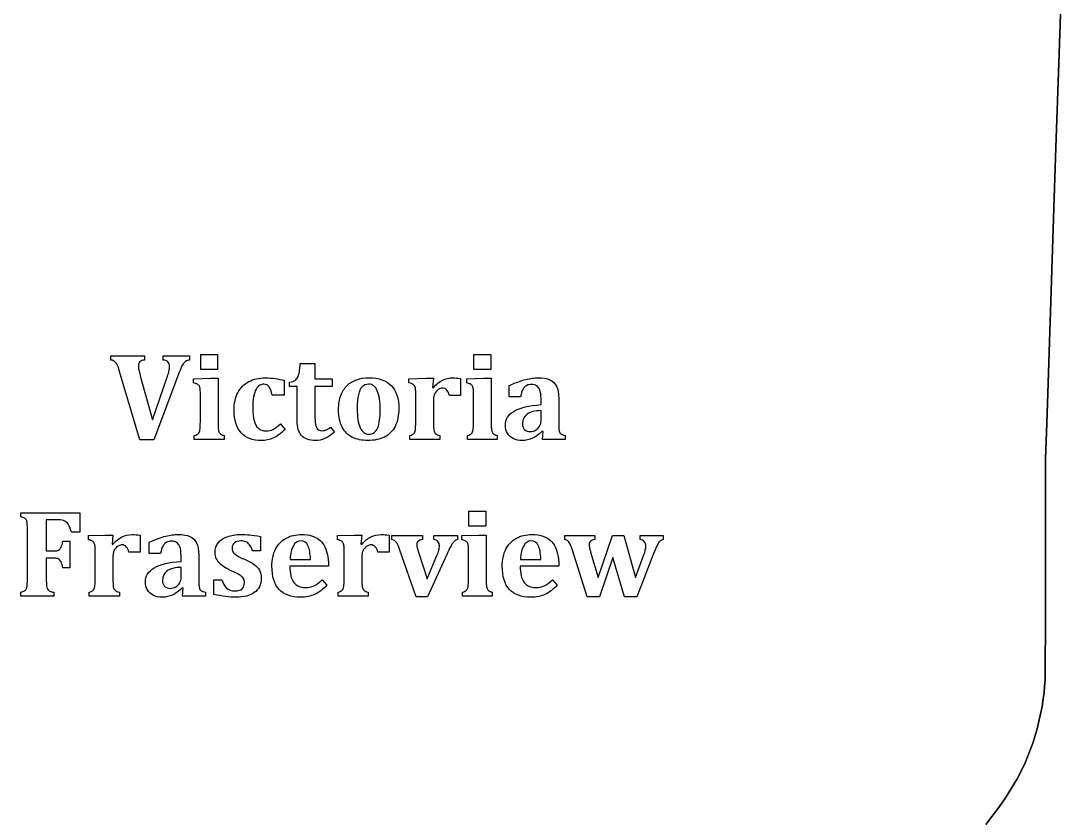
# Model space of a CAD drawing. Extents: x 0 to 800, y 146 to 730.
# Drawn here: x 620.2 to 683.9, y 252.4 to 301.3 of the extents above; entities that cross this region are included whole.
import ezdxf

# ---------------------------------------------------------------- set-up
doc = ezdxf.new("R2010")
doc.units = 0
doc.layers.get('0').update_dxf_attribs({"linetype": 'CONTINUOUS'})

msp = doc.modelspace()

# ---------------------------------------------------------------- linework, layer by layer
at = {"color": 1}
for points in [[(679.303125, 252.01875), (680.134375, 253.11875), (680.5125, 253.646875), (681.225, 254.8125), (681.671875, 255.70625), (682.1875, 257), (682.459375, 257.8875), (682.759375, 259.25), (682.828125, 259.7125), (682.875, 260.1), (682.909375, 260.4875), (682.934375, 260.878125), (682.95, 261.265625), (682.953125, 261.509375), (682.95625, 264.425), (682.95625, 266.259375), (682.9625, 268.51875), (682.971875, 272.328125), (682.96875, 274.41875), (683.0375, 276.603125), (683.096875, 278.41875), (683.225, 282.221875), (683.284375, 284.0375), (683.35, 286.01875), (683.51875, 291.01875), (683.6, 293.484375), (683.771875, 298.6625), (683.859375, 301.05), (683.925, 302.953125)], [(683.925, 302.953125), (683.859375, 301.05), (683.771875, 298.6625), (683.6, 293.484375), (683.51875, 291.01875), (683.35, 286.01875), (683.284375, 284.0375), (683.225, 282.221875), (683.096875, 278.41875), (683.0375, 276.603125), (682.96875, 274.41875), (682.971875, 272.328125), (682.9625, 268.51875), (682.95625, 266.259375), (682.95625, 264.425), (682.953125, 261.509375), (682.95, 261.265625), (682.934375, 260.878125), (682.909375, 260.4875), (682.875, 260.1), (682.828125, 259.7125), (682.759375, 259.25), (682.459375, 257.8875), (682.1875, 257), (681.671875, 255.70625), (681.225, 254.8125), (680.5125, 253.646875), (680.134375, 253.11875), (679.303125, 252.01875)]]:
    msp.add_lwpolyline(points, dxfattribs=at)
at = {"color": 7}
for points in [[(625.686696, 280.47716), (625.686696, 280.724656), (627.760448, 280.724656), (627.760448, 280.47716)], [(628.892944, 280.47716), (628.892944, 280.724656), (630.5092, 280.724656), (630.5092, 280.47716)], [(632.226728, 280.82216), (632.226728, 279.903408), (631.199232, 279.903408), (631.199232, 280.82216), (632.226728, 280.82216)], [(648.966728, 280.82216), (648.966728, 279.903408), (647.939232, 279.903408), (647.939232, 280.82216), (648.966728, 280.82216)], [(637.293, 280.263408), (638.189256, 280.263408), (638.189256, 279.325912), (639.258, 279.325912), (639.258, 278.85716), (638.189256, 278.85716), (638.189256, 277.165912)], [(629.897944, 279.764656), (628.326696, 275.579656), (627.460448, 275.579656), (626.222944, 279.779656)], [(627.494176, 279.505912), (628.236672, 276.813408), (629.162976, 279.494656)], [(630.756736, 279.070952), (630.756736, 279.325952), (631.787984, 279.355952), (632.256736, 279.355952), (632.256736, 276.689696)], [(643.956744, 279.070896), (643.956744, 279.325896), (644.984248, 279.355896), (645.456744, 279.355896), (645.404232, 278.789656)], [(647.121704, 279.33716), (647.121704, 278.30216), (646.442952, 278.30216)], [(647.496736, 279.070952), (647.496736, 279.325952), (648.527984, 279.355952), (648.996736, 279.355952), (648.996736, 276.689696)], [(636.306728, 279.224664), (636.306728, 278.32092), (635.564232, 278.32092)], [(637.10548, 276.760912), (637.10548, 278.85716), (636.636728, 278.85716), (636.636728, 279.115912)], [(645.404232, 278.789656), (645.452952, 278.778376)], [(650.796768, 278.23088), (650.088016, 278.23088), (650.088016, 278.913376)], [(631.173, 276.685912), (631.173, 278.429656)], [(644.372944, 276.685896), (644.372944, 278.227144)], [(647.913, 276.685912), (647.913, 278.429656)], [(652.04924, 277.743376), (652.04924, 278.099624)], [(653.133016, 278.129608), (653.133016, 276.667112)], [(640.784208, 277.52216), (640.784232, 277.52216)], [(645.456672, 277.885896), (645.456672, 276.68964)], [(652.052976, 276.753408), (652.052976, 277.375912)], [(636.077984, 276.565936), (636.077976, 276.565912)], [(636.077976, 276.565912), (636.366728, 276.21716)], [(639.149248, 276.370904), (639.38548, 276.055912)], [(652.176728, 276.09716), (652.120488, 276.11588)], [(653.537984, 275.853384), (653.537984, 275.605888), (652.142984, 275.605888), (652.176728, 276.09716)], [(632.631704, 275.853488), (632.631704, 275.605992), (630.801704, 275.605992), (630.801728, 275.853408)], [(641.444232, 275.545912), (641.444232, 275.545912)], [(645.854168, 275.853392), (645.854168, 275.605896), (644.005416, 275.605896), (644.005416, 275.853392)], [(649.371704, 275.853488), (649.371704, 275.605992), (647.541704, 275.605992), (647.541728, 275.853408)], [(620.170624, 270.87708), (620.170624, 271.124576), (623.796872, 271.124576), (623.796872, 269.93208), (623.28312, 269.93208)], [(648.659232, 271.22216), (648.659232, 270.303408), (647.631728, 270.303408), (647.631728, 271.22216), (648.659232, 271.22216)], [(622.45812, 270.685824), (621.734368, 270.685824), (621.734368, 268.777072), (622.214368, 268.777072)], [(620.571824, 266.950824), (620.571824, 270.179576)], [(624.314232, 269.47088), (624.314232, 269.72588), (625.341728, 269.75588), (625.814232, 269.75588), (625.761728, 269.189656)], [(627.4792, 269.737152), (627.4792, 268.702152), (626.800448, 268.702152)], [(639.569152, 269.47088), (639.569152, 269.72588), (640.596648, 269.75588), (641.069152, 269.75588), (641.016728, 269.189656)], [(642.7342, 269.737152), (642.7342, 268.702152), (642.055448, 268.702152)], [(642.906744, 269.478408), (642.906744, 269.725904), (644.777976, 269.725904)], [(644.777976, 269.725904), (644.777976, 269.478408)], [(645.475496, 269.478408), (645.475496, 269.725904), (646.934248, 269.725904), (646.934248, 269.474656)], [(647.18924, 269.470872), (647.18924, 269.725872), (648.220488, 269.755872), (648.68924, 269.755872), (648.68924, 267.089624)], [(653.511728, 269.478408), (653.511728, 269.725904), (655.34548, 269.725904), (655.34548, 269.478408)], [(655.090504, 268.705904), (655.559256, 267.149656), (656.421752, 269.725904), (657.119256, 269.725904), (657.846752, 267.149656), (658.338008, 268.503408)], [(658.124288, 269.478408), (658.124288, 269.725904), (659.53804, 269.725904), (659.53804, 269.474656)], [(622.746872, 269.373344), (623.170624, 269.373344), (623.170624, 267.738344), (622.746872, 267.738344)], [(625.761728, 269.189656), (625.810448, 269.178376)], [(628.73928, 268.630888), (628.030528, 268.630888), (628.030528, 269.313392)], [(634.866784, 269.66592), (634.866784, 268.792176), (634.371784, 268.792176)], [(641.016728, 269.189656), (641.065448, 269.178376)], [(624.730424, 267.08588), (624.730424, 268.627136)], [(629.991744, 268.143384), (629.991744, 268.499632)], [(631.075528, 268.529632), (631.075528, 267.067136)], [(639.985424, 267.08588), (639.985424, 268.627136)], [(646.270496, 268.559656), (645.100496, 265.968408), (644.391744, 265.968408), (643.401744, 268.82216)], [(644.534232, 268.705904), (645.074232, 267.06716), (645.67048, 268.503408)], [(647.605504, 267.085904), (647.605504, 268.829656)], [(657.164232, 265.968408), (656.459232, 268.38716), (655.637984, 265.968408), (654.88048, 265.968408), (653.969232, 268.82216)], [(658.92304, 268.559688), (657.914288, 265.96844), (657.164232, 265.968408)], [(622.214368, 268.33832), (621.734368, 268.33832), (621.734224, 266.94716)], [(625.81416, 268.28588), (625.81416, 267.089632)], [(629.99548, 267.153408), (629.99548, 267.775904)], [(639.0292, 267.85468), (636.651696, 267.85468)], [(636.67048, 268.259656), (637.919232, 268.259656)], [(641.06916, 268.28588), (641.06916, 267.089632)], [(653.1442, 267.85468), (650.766696, 267.85468)], [(650.78548, 268.259656), (652.034232, 268.259656)], [(630.119232, 266.49716), (630.062992, 266.51588)], [(631.480576, 266.253408), (631.480576, 266.005904), (630.085576, 266.005904), (630.119232, 266.49716)], [(631.994272, 266.122208), (631.994272, 267.018456), (632.496728, 267.018408)], [(638.627944, 267.018432), (638.931728, 266.688408)], [(652.742944, 267.018432), (653.046728, 266.688408)], [(622.188024, 266.25336), (622.188024, 266.005856), (620.170528, 266.005856), (620.170528, 266.25336)], [(626.211648, 266.253384), (626.211648, 266.00588), (624.362896, 266.00588), (624.362896, 266.253384)], [(641.466648, 266.253384), (641.466648, 266.00588), (639.617896, 266.00588), (639.617896, 266.253384)], [(649.064296, 266.253416), (649.064296, 266.005912), (647.234296, 266.005912), (647.234232, 266.253408)]]:
    msp.add_lwpolyline(points, dxfattribs=at)
for points in [[(625.937944, 280.37028), (625.877944, 280.419), (625.794192, 280.454656), (625.686696, 280.47716)], [(626.084192, 280.179032), (626.046672, 280.257752), (625.997944, 280.321528), (625.937944, 280.37028)], [(626.222944, 279.779656), (626.167904, 279.967152), (626.121696, 280.10028), (626.084192, 280.179032)], [(627.471696, 280.368408), (627.409216, 280.310888), (627.377944, 280.229656), (627.377944, 280.124656)], [(627.377944, 280.124656), (627.377944, 280.042152), (627.385144, 279.961528), (627.400424, 279.882784)], [(627.400424, 279.882784), (627.415464, 279.804064), (627.446664, 279.678408), (627.494176, 279.505912)], [(627.760448, 280.47716), (627.630448, 280.46212), (627.534192, 280.42588), (627.471696, 280.368408)], [(629.18732, 280.364656), (629.12356, 280.429616), (629.02544, 280.467152), (628.892944, 280.47716)], [(629.282944, 280.083408), (629.282944, 280.205904), (629.251024, 280.299656), (629.18732, 280.364656)], [(629.251104, 279.790912), (629.272384, 279.883408), (629.282944, 279.980904), (629.282944, 280.083408)], [(630.08732, 280.186536), (630.03356, 280.10028), (629.97044, 279.959656), (629.897944, 279.764656)], [(630.26732, 280.38528), (630.20108, 280.33904), (630.141064, 280.272776), (630.08732, 280.186536)], [(630.5092, 280.47716), (630.414192, 280.46212), (630.333568, 280.43156), (630.26732, 280.38528)], [(637.2386, 279.75716), (637.26236, 279.892152), (637.28044, 280.060904), (637.293, 280.263408)], [(629.162976, 279.494656), (629.200496, 279.599656), (629.229856, 279.698408), (629.251104, 279.790912)], [(634.146728, 279.15528), (634.439224, 279.309032), (634.774224, 279.385904), (635.151728, 279.385912)], [(635.151728, 279.385912), (635.354224, 279.385904), (635.556104, 279.371512), (635.757352, 279.342792)], [(635.757352, 279.342792), (635.9586, 279.314072), (636.141728, 279.274632), (636.306728, 279.224664)], [(636.974232, 279.228408), (637.046712, 279.278408), (637.102976, 279.34528), (637.142976, 279.429032)], [(637.142976, 279.429032), (637.182976, 279.512776), (637.214816, 279.622152), (637.2386, 279.75716)], [(640.169232, 278.91716), (640.334232, 279.077152), (640.531104, 279.19528), (640.759856, 279.271536)], [(640.759856, 279.271536), (640.9886, 279.347776), (641.236728, 279.385904), (641.504232, 279.385912)], [(641.504232, 279.385912), (642.109224, 279.385904), (642.56548, 279.226528), (642.872976, 278.907784)], [(646.015456, 279.243376), (646.207952, 279.338376), (646.416704, 279.385872), (646.641704, 279.38588)], [(646.641704, 279.38588), (646.7942, 279.385872), (646.9542, 279.36964), (647.121704, 279.33716)], [(650.661768, 279.149624), (650.814272, 279.204664), (650.964896, 279.250248), (651.113648, 279.286504)], [(651.113648, 279.286504), (651.262392, 279.322744), (651.39552, 279.348344), (651.513016, 279.363384)], [(651.513016, 279.363384), (651.63052, 279.378424), (651.748016, 279.385864), (651.86552, 279.385864)], [(651.86552, 279.385864), (652.168016, 279.385856), (652.409896, 279.345864), (652.591144, 279.265864)], [(652.591144, 279.265864), (652.772392, 279.185856), (652.908016, 279.055856), (652.998016, 278.875864)], [(630.964864, 279.009032), (630.911104, 279.032792), (630.841736, 279.053432), (630.756736, 279.070952)], [(631.09236, 278.905912), (631.06108, 278.950872), (631.0186, 278.985272), (630.964864, 279.009032)], [(631.15612, 278.725912), (631.14484, 278.800872), (631.12364, 278.860904), (631.09236, 278.905912)], [(631.173, 278.429656), (631.173, 278.552152), (631.1674, 278.650904), (631.15612, 278.725912)], [(633.4736, 278.476536), (633.629856, 278.77528), (633.854224, 279.001528), (634.146728, 279.15528)], [(634.587352, 278.68656), (634.523592, 278.572808), (634.472976, 278.420304), (634.43548, 278.229056)], [(634.8086, 278.92656), (634.724856, 278.88032), (634.651104, 278.800304), (634.587352, 278.68656)], [(635.072976, 278.99592), (634.98048, 278.995912), (634.892352, 278.9728), (634.8086, 278.92656)], [(635.39548, 278.834664), (635.32052, 278.94216), (635.212976, 278.995912), (635.072976, 278.99592)], [(635.564232, 278.32092), (635.526712, 278.555912), (635.47048, 278.72716), (635.39548, 278.834664)], [(636.636728, 279.115912), (636.789232, 279.140872), (636.901728, 279.178392), (636.974232, 279.228408)], [(639.782976, 278.309656), (639.87548, 278.554656), (640.004232, 278.757152), (640.169232, 278.91716)], [(641.080488, 278.834656), (640.977984, 278.727152), (640.902984, 278.565904), (640.855488, 278.350912)], [(641.48924, 278.995912), (641.319232, 278.995904), (641.182984, 278.942152), (641.080488, 278.834656)], [(642.016112, 278.596536), (641.89736, 278.862784), (641.721736, 278.995904), (641.48924, 278.995912)], [(642.872976, 278.907784), (643.180472, 278.589032), (643.334224, 278.122152), (643.334232, 277.50716)], [(644.209872, 278.982768), (644.161152, 279.016528), (644.076744, 279.045888), (643.956744, 279.070896)], [(644.318624, 278.85152), (644.294864, 278.90528), (644.258624, 278.949016), (644.209872, 278.982768)], [(644.363584, 278.637768), (644.357184, 278.726512), (644.342304, 278.797768), (644.318624, 278.85152)], [(644.372944, 278.227144), (644.372944, 278.412136), (644.369744, 278.549016), (644.363584, 278.637768)], [(645.452952, 278.778376), (645.635456, 278.993376), (645.822952, 279.148376), (646.015456, 279.243376)], [(645.818584, 278.70152), (645.752344, 278.66776), (645.69108, 278.620264), (645.634832, 278.559016)], [(646.000456, 278.75216), (645.945496, 278.752152), (645.884832, 278.73528), (645.818584, 278.70152)], [(646.27608, 278.635912), (646.20736, 278.713432), (646.115456, 278.752152), (646.000456, 278.75216)], [(646.442952, 278.30216), (646.400472, 278.447152), (646.344824, 278.558408), (646.27608, 278.635912)], [(647.704864, 279.009032), (647.651104, 279.032792), (647.581736, 279.053432), (647.496736, 279.070952)], [(647.83236, 278.905912), (647.80108, 278.950872), (647.7586, 278.985272), (647.704864, 279.009032)], [(647.89612, 278.725912), (647.88484, 278.800872), (647.86364, 278.860904), (647.83236, 278.905912)], [(647.913, 278.429656), (647.913, 278.552152), (647.9074, 278.650904), (647.89612, 278.725912)], [(650.088016, 278.913376), (650.318016, 279.015872), (650.509272, 279.094624), (650.661768, 279.149624)], [(650.946768, 278.694), (650.879248, 278.582752), (650.829272, 278.428376), (650.796768, 278.23088)], [(651.173648, 278.92088), (651.089896, 278.88088), (651.014272, 278.805248), (650.946768, 278.694)], [(651.471768, 278.98088), (651.356768, 278.980872), (651.257392, 278.96088), (651.173648, 278.92088)], [(651.768016, 278.904), (651.68552, 278.95528), (651.586768, 278.98088), (651.471768, 278.98088)], [(651.97052, 278.637752), (651.91804, 278.764), (651.85052, 278.852752), (651.768016, 278.904)], [(652.04924, 278.099624), (652.049232, 278.33212), (652.023, 278.511496), (651.97052, 278.637752)], [(652.998016, 278.875864), (653.088016, 278.695856), (653.133016, 278.447104), (653.133016, 278.129608)], [(633.239232, 277.413408), (633.239232, 277.823408), (633.317392, 278.177784), (633.4736, 278.476536)], [(634.43548, 278.229056), (634.39796, 278.037808), (634.37924, 277.795928), (634.37924, 277.503432)], [(639.644232, 277.439656), (639.644232, 277.774656), (639.690472, 278.064656), (639.782976, 278.309656)], [(640.855488, 278.350912), (640.807968, 278.135904), (640.784208, 277.859656), (640.784208, 277.52216)], [(642.19424, 277.390912), (642.194232, 277.928408), (642.13488, 278.33028), (642.016112, 278.596536)], [(645.467952, 278.178392), (645.460752, 278.113352), (645.456672, 278.015888), (645.456672, 277.885896)], [(645.514832, 278.37152), (645.491072, 278.30776), (645.475472, 278.243392), (645.467952, 278.178392)], [(645.634832, 278.559016), (645.578592, 278.497736), (645.538576, 278.435264), (645.514832, 278.37152)], [(633.666728, 276.024032), (633.381728, 276.342784), (633.239232, 276.805904), (633.239232, 277.413408)], [(634.37924, 277.503432), (634.379232, 277.210928), (634.40676, 276.964056), (634.461736, 276.762808)], [(639.869232, 276.357784), (639.719232, 276.641536), (639.644232, 277.00216), (639.644232, 277.439656)], [(640.784232, 277.52216), (640.784224, 276.99216), (640.843592, 276.59528), (640.962352, 276.331536)], [(642.16048, 276.789032), (642.18296, 276.967784), (642.19424, 277.168408), (642.19424, 277.390912)], [(643.334232, 277.50716), (643.334224, 277.07216), (643.257992, 276.707784), (643.10548, 276.414032)], [(649.862984, 276.47588), (649.862984, 276.843376), (650.043616, 277.132752), (650.404864, 277.344)], [(650.404864, 277.344), (650.766112, 277.555248), (651.31424, 277.688376), (652.04924, 277.743376)], [(652.052976, 277.375912), (651.66548, 277.365912), (651.3786, 277.293408), (651.192352, 277.158408)], [(634.461736, 276.762808), (634.516696, 276.56156), (634.605488, 276.40656), (634.727984, 276.297808)], [(637.381104, 275.847784), (637.197352, 276.049032), (637.10548, 276.353408), (637.10548, 276.760912)], [(638.189256, 277.165912), (638.189248, 276.883408), (638.202376, 276.674656), (638.228616, 276.539656)], [(642.046104, 276.329656), (642.099864, 276.45716), (642.137976, 276.61028), (642.16048, 276.789032)], [(651.192352, 277.158408), (651.006104, 277.023408), (650.912976, 276.825904), (650.912976, 276.565912)], [(651.962976, 276.42716), (652.022976, 276.529656), (652.052976, 276.638408), (652.052976, 276.753408)], [(631.054856, 275.980912), (631.101096, 276.033392), (631.132376, 276.104656), (631.1486, 276.194656)], [(631.1486, 276.194656), (631.16484, 276.284656), (631.173, 276.448408), (631.173, 276.685912)], [(632.256736, 276.689696), (632.256736, 276.549696), (632.258336, 276.441576), (632.262336, 276.36532)], [(632.262336, 276.36532), (632.266336, 276.28908), (632.271696, 276.23032), (632.279216, 276.189072)], [(632.279216, 276.189072), (632.286416, 276.147792), (632.297296, 276.110912), (632.311056, 276.078448)], [(632.311056, 276.078448), (632.324816, 276.045968), (632.342896, 276.015968), (632.365456, 275.988448)], [(634.727984, 276.297808), (634.850488, 276.189056), (635.011736, 276.13468), (635.211736, 276.13468)], [(635.211736, 276.13468), (635.356736, 276.13468), (635.493608, 276.16596), (635.62236, 276.228432)], [(635.62236, 276.228432), (635.751112, 276.290912), (635.902984, 276.403432), (636.077984, 276.565936)], [(636.366728, 276.21716), (636.121728, 275.97716), (635.884848, 275.80528), (635.656104, 275.701536)], [(638.228616, 276.539656), (638.254856, 276.404656), (638.299256, 276.30528), (638.361744, 276.241536)], [(638.361744, 276.241536), (638.424224, 276.177776), (638.501744, 276.145904), (638.594248, 276.145912)], [(638.594248, 276.145912), (638.664248, 276.145904), (638.726744, 276.152312), (638.781744, 276.164632)], [(638.781744, 276.164632), (638.836784, 276.177112), (638.894864, 276.199592), (638.95612, 276.232152)], [(638.95612, 276.232152), (639.0174, 276.264632), (639.081744, 276.310872), (639.149248, 276.370904)], [(640.493608, 275.739032), (640.227352, 275.867784), (640.019232, 276.074032), (639.869232, 276.357784)], [(640.962352, 276.331536), (641.081104, 276.067784), (641.26048, 275.935904), (641.50048, 275.935912)], [(641.832352, 276.03716), (641.921104, 276.10468), (641.992352, 276.20216), (642.046104, 276.329656)], [(643.10548, 276.414032), (642.952976, 276.12028), (642.735472, 275.90216), (642.452976, 275.759656)], [(644.254792, 275.980896), (644.301032, 276.033376), (644.332312, 276.10464), (644.348544, 276.19464)], [(644.348544, 276.19464), (644.364784, 276.28464), (644.372944, 276.448392), (644.372944, 276.685896)], [(645.456672, 276.68964), (645.456672, 276.452144), (645.465392, 276.285888), (645.482912, 276.190896)], [(645.482912, 276.190896), (645.500432, 276.095888), (645.535392, 276.02152), (645.587912, 275.967768)], [(647.794856, 275.980912), (647.841096, 276.033392), (647.872376, 276.104656), (647.8886, 276.194656)], [(647.8886, 276.194656), (647.90484, 276.284656), (647.913, 276.448408), (647.913, 276.685912)], [(648.996736, 276.689696), (648.996736, 276.549696), (648.998336, 276.441576), (649.002336, 276.36532)], [(649.002336, 276.36532), (649.006336, 276.28908), (649.011696, 276.23032), (649.019216, 276.189072)], [(649.019216, 276.189072), (649.026416, 276.147792), (649.037296, 276.110912), (649.051056, 276.078448)], [(649.051056, 276.078448), (649.064816, 276.045968), (649.082896, 276.015968), (649.105456, 275.988448)], [(649.984864, 275.992128), (649.903616, 276.132128), (649.862984, 276.293376), (649.862984, 276.47588)], [(650.912976, 276.565912), (650.912976, 276.410904), (650.955456, 276.292784), (651.04048, 276.211536)], [(651.04048, 276.211536), (651.12548, 276.13028), (651.242976, 276.089656), (651.392976, 276.089656)], [(651.392976, 276.089656), (651.507976, 276.089656), (651.616728, 276.120296), (651.719232, 276.181536)], [(652.120488, 276.11588), (651.915488, 275.915872), (651.716112, 275.77088), (651.52236, 275.68088)], [(651.719232, 276.181536), (651.821728, 276.242816), (651.902976, 276.324656), (651.962976, 276.42716)], [(653.133016, 276.667112), (653.133016, 276.502112), (653.137016, 276.374608), (653.144296, 276.284608)], [(653.144296, 276.284608), (653.151496, 276.194608), (653.163656, 276.127736), (653.179896, 276.083984)], [(653.179896, 276.083984), (653.196136, 276.040224), (653.216776, 276.005264), (653.241736, 275.978984)], [(630.801728, 275.853408), (630.924224, 275.885888), (631.0086, 275.928368), (631.054856, 275.980912)], [(632.365456, 275.988448), (632.387936, 275.960928), (632.420496, 275.935968), (632.462952, 275.913488)], [(632.462952, 275.913488), (632.505432, 275.891008), (632.561704, 275.871008), (632.631704, 275.853488)], [(634.907976, 275.545912), (634.36548, 275.545912), (633.951728, 275.70528), (633.666728, 276.024032)], [(635.656104, 275.701536), (635.427352, 275.597784), (635.177976, 275.545912), (634.907976, 275.545912)], [(638.21548, 275.545912), (637.842976, 275.545912), (637.564856, 275.646536), (637.381104, 275.847784)], [(638.78548, 275.66028), (638.60548, 275.58404), (638.41548, 275.545912), (638.21548, 275.545912)], [(639.38548, 276.055912), (639.16548, 275.868408), (638.96548, 275.736536), (638.78548, 275.66028)], [(641.444232, 275.545912), (641.076728, 275.545912), (640.759856, 275.610312), (640.493608, 275.739032)], [(642.452976, 275.759656), (642.17048, 275.61716), (641.834224, 275.545912), (641.444232, 275.545912)], [(641.50048, 275.935912), (641.632976, 275.935904), (641.7436, 275.969672), (641.832352, 276.03716)], [(644.005416, 275.853392), (644.125416, 275.885872), (644.208536, 275.928352), (644.254792, 275.980896)], [(645.587912, 275.967768), (645.640392, 275.914008), (645.72916, 275.875888), (645.854168, 275.853392)], [(647.541728, 275.853408), (647.664232, 275.885888), (647.7486, 275.928368), (647.794856, 275.980912)], [(649.105456, 275.988448), (649.127936, 275.960928), (649.160496, 275.935968), (649.202952, 275.913488)], [(649.202952, 275.913488), (649.245432, 275.891008), (649.301704, 275.871008), (649.371704, 275.853488)], [(650.344864, 275.664), (650.186112, 275.74272), (650.066112, 275.852128), (649.984864, 275.992128)], [(650.905488, 275.54588), (650.690488, 275.54588), (650.503608, 275.58524), (650.344864, 275.664)], [(651.52236, 275.68088), (651.328608, 275.59088), (651.122984, 275.54588), (650.905488, 275.54588)], [(653.241736, 275.978984), (653.266696, 275.952744), (653.297336, 275.931464), (653.333616, 275.915224)], [(653.333616, 275.915224), (653.369856, 275.898984), (653.437984, 275.878344), (653.537984, 275.853384)], [(620.393744, 270.792704), (620.339984, 270.823984), (620.265624, 270.852064), (620.170624, 270.87708)], [(620.513744, 270.670832), (620.487504, 270.720832), (620.447504, 270.761448), (620.393744, 270.792704)], [(620.562464, 270.475824), (620.556064, 270.555824), (620.539984, 270.620824), (620.513744, 270.670832)], [(620.571824, 270.179576), (620.571824, 270.297072), (620.568624, 270.395824), (620.562464, 270.475824)], [(622.866872, 270.612704), (622.786872, 270.661424), (622.650616, 270.685824), (622.45812, 270.685824)], [(623.07312, 270.413952), (623.0156, 270.497696), (622.946872, 270.563952), (622.866872, 270.612704)], [(623.28312, 269.93208), (623.200616, 270.169576), (623.130616, 270.3302), (623.07312, 270.413952)], [(626.372944, 269.643376), (626.56544, 269.738376), (626.774192, 269.785872), (626.9992, 269.785872)], [(626.9992, 269.785872), (627.151696, 269.785872), (627.311696, 269.769632), (627.4792, 269.737152)], [(628.60428, 269.54964), (628.756776, 269.60468), (628.9074, 269.650264), (629.056152, 269.68652)], [(629.056152, 269.68652), (629.204896, 269.72276), (629.338024, 269.74836), (629.455528, 269.7634)], [(629.455528, 269.7634), (629.573024, 269.77844), (629.690528, 269.78588), (629.808024, 269.78588)], [(629.808024, 269.78588), (630.11052, 269.78588), (630.3524, 269.74588), (630.533648, 269.66588)], [(632.824912, 269.654656), (633.06616, 269.742152), (633.341784, 269.785904), (633.651784, 269.785904)], [(633.651784, 269.785904), (633.83428, 269.785904), (634.013032, 269.778704), (634.188032, 269.763424)], [(634.188032, 269.763424), (634.363032, 269.748464), (634.58928, 269.715904), (634.866784, 269.66592)], [(636.426728, 269.559032), (636.704224, 269.71028), (637.026728, 269.785904), (637.394232, 269.785904)], [(637.394232, 269.785904), (637.621728, 269.785904), (637.821104, 269.759664), (637.992352, 269.707184)], [(637.992352, 269.707184), (638.1636, 269.654704), (638.310472, 269.581552), (638.432976, 269.487808)], [(641.627944, 269.643376), (641.82044, 269.738376), (642.029192, 269.785872), (642.2542, 269.785872)], [(642.2542, 269.785872), (642.406696, 269.785872), (642.566696, 269.769632), (642.7342, 269.737152)], [(650.541728, 269.559032), (650.819224, 269.71028), (651.141728, 269.785904), (651.509232, 269.785904)], [(651.509232, 269.785904), (651.736728, 269.785904), (651.936104, 269.759664), (652.107352, 269.707184)], [(652.107352, 269.707184), (652.2786, 269.654704), (652.425472, 269.581552), (652.547976, 269.487808)], [(622.643744, 269.013344), (622.685024, 269.098344), (622.719344, 269.218344), (622.746872, 269.373344)], [(624.567352, 269.38276), (624.518632, 269.41652), (624.434224, 269.44588), (624.314232, 269.47088)], [(624.676104, 269.251512), (624.652344, 269.305272), (624.616104, 269.349008), (624.567352, 269.38276)], [(624.721064, 269.03776), (624.714664, 269.126504), (624.699784, 269.197752), (624.676104, 269.251512)], [(625.810448, 269.178376), (625.992944, 269.393376), (626.18044, 269.548376), (626.372944, 269.643376)], [(626.176072, 269.101512), (626.109832, 269.067752), (626.048568, 269.020256), (625.99232, 268.959008)], [(626.357944, 269.152152), (626.302984, 269.152144), (626.24232, 269.135272), (626.176072, 269.101512)], [(626.633568, 269.035896), (626.564848, 269.113416), (626.472944, 269.152144), (626.357944, 269.152152)], [(628.030528, 269.313392), (628.260528, 269.415888), (628.451776, 269.49464), (628.60428, 269.54964)], [(628.88928, 269.094016), (628.82176, 268.98276), (628.771776, 268.828392), (628.73928, 268.630888)], [(629.116152, 269.320888), (629.0324, 269.280888), (628.956776, 269.205264), (628.88928, 269.094016)], [(629.41428, 269.380888), (629.299272, 269.380888), (629.199896, 269.360888), (629.116152, 269.320888)], [(629.710528, 269.304008), (629.628024, 269.355288), (629.529272, 269.380888), (629.41428, 269.380888)], [(629.913024, 269.03776), (629.860544, 269.164008), (629.793024, 269.252752), (629.710528, 269.304008)], [(630.533648, 269.66588), (630.714896, 269.58588), (630.85052, 269.45588), (630.940528, 269.27588)], [(630.940528, 269.27588), (631.03052, 269.09588), (631.07552, 268.847128), (631.075528, 268.529632)], [(632.073032, 268.690904), (632.073032, 268.915904), (632.137992, 269.110904), (632.268032, 269.275904)], [(632.268032, 269.275904), (632.398032, 269.440904), (632.583656, 269.567152), (632.824912, 269.654656)], [(633.265536, 269.28344), (633.168032, 269.20848), (633.11928, 269.10344), (633.119288, 268.96844)], [(633.659288, 269.395936), (633.49428, 269.395936), (633.363032, 269.358416), (633.265536, 269.28344)], [(633.955536, 269.345296), (633.873032, 269.379056), (633.77428, 269.395936), (633.659288, 269.395936)], [(634.182408, 269.163424), (634.113688, 269.25092), (634.038032, 269.311544), (633.955536, 269.345296)], [(634.371784, 268.792176), (634.314264, 268.952168), (634.25116, 269.07592), (634.182408, 269.163424)], [(635.7836, 268.891536), (635.934856, 269.18528), (636.149224, 269.407776), (636.426728, 269.559032)], [(636.874856, 269.103408), (636.761104, 268.908408), (636.692976, 268.627152), (636.67048, 268.259656)], [(637.334232, 269.395904), (637.141728, 269.395904), (636.9886, 269.298408), (636.874856, 269.103408)], [(637.769232, 269.114656), (637.679224, 269.302152), (637.534224, 269.395904), (637.334232, 269.395904)], [(637.919232, 268.259656), (637.909232, 268.642152), (637.859232, 268.927152), (637.769232, 269.114656)], [(638.432976, 269.487808), (638.555472, 269.394056), (638.656728, 269.280928), (638.736728, 269.148432)], [(638.736728, 269.148432), (638.831728, 268.990928), (638.902976, 268.810928), (638.95048, 268.608432)], [(639.822272, 269.38276), (639.773552, 269.41652), (639.689144, 269.44588), (639.569152, 269.47088)], [(639.931024, 269.251512), (639.907264, 269.305272), (639.871024, 269.349008), (639.822272, 269.38276)], [(639.976064, 269.03776), (639.969664, 269.126504), (639.954784, 269.197752), (639.931024, 269.251512)], [(641.065448, 269.178376), (641.247944, 269.393376), (641.435448, 269.548376), (641.627944, 269.643376)], [(641.431072, 269.101512), (641.364832, 269.067752), (641.303568, 269.020256), (641.24732, 268.959008)], [(641.612944, 269.152152), (641.557904, 269.152144), (641.49732, 269.135272), (641.431072, 269.101512)], [(641.888568, 269.035896), (641.819848, 269.113416), (641.727944, 269.152144), (641.612944, 269.152152)], [(643.09612, 269.397784), (643.04484, 269.436504), (642.981744, 269.463384), (642.906744, 269.478408)], [(643.236744, 269.229032), (643.194264, 269.302792), (643.147368, 269.359032), (643.09612, 269.397784)], [(643.401744, 268.82216), (643.334224, 269.019656), (643.279248, 269.15528), (643.236744, 269.229032)], [(644.519232, 269.37716), (644.464192, 269.33212), (644.436728, 269.264656), (644.436728, 269.174656)], [(644.436728, 269.174656), (644.436728, 269.054656), (644.469208, 268.898408), (644.534232, 268.705904)], [(644.777976, 269.478408), (644.66048, 269.455928), (644.574224, 269.422168), (644.519232, 269.37716)], [(645.730496, 269.349032), (645.670496, 269.417752), (645.585496, 269.460904), (645.475496, 269.478408)], [(645.820496, 269.088408), (645.820496, 269.193408), (645.790496, 269.28028), (645.730496, 269.349032)], [(645.782976, 268.82028), (645.807936, 268.911528), (645.820496, 269.000904), (645.820496, 269.088408)], [(646.63612, 269.264656), (646.5974, 269.212176), (646.550488, 269.134032), (646.495496, 269.03028)], [(646.759872, 269.39216), (646.716112, 269.35968), (646.674864, 269.31712), (646.63612, 269.264656)], [(646.934248, 269.474656), (646.861768, 269.452176), (646.803616, 269.424656), (646.759872, 269.39216)], [(647.39736, 269.409032), (647.3436, 269.432792), (647.27424, 269.453432), (647.18924, 269.470872)], [(647.524864, 269.305904), (647.493584, 269.350864), (647.451104, 269.385264), (647.39736, 269.409032)], [(647.588624, 269.125904), (647.577344, 269.200864), (647.556144, 269.260904), (647.524864, 269.305904)], [(647.605504, 268.829656), (647.605504, 268.952152), (647.599904, 269.050904), (647.588624, 269.125904)], [(649.8986, 268.891536), (650.049856, 269.18528), (650.264232, 269.407776), (650.541728, 269.559032)], [(650.989856, 269.103408), (650.876104, 268.908408), (650.807976, 268.627152), (650.78548, 268.259656)], [(651.449232, 269.395904), (651.256728, 269.395904), (651.1036, 269.298408), (650.989856, 269.103408)], [(651.884232, 269.114656), (651.794224, 269.302152), (651.649224, 269.395904), (651.449232, 269.395904)], [(652.034232, 268.259656), (652.024232, 268.642152), (651.974232, 268.927152), (651.884232, 269.114656)], [(652.547976, 269.487808), (652.670472, 269.394056), (652.771728, 269.280928), (652.851728, 269.148432)], [(652.851728, 269.148432), (652.946728, 268.990928), (653.017976, 268.810928), (653.06548, 268.608432)], [(653.702984, 269.386536), (653.655464, 269.430296), (653.591728, 269.460936), (653.511728, 269.478408)], [(653.83048, 269.202784), (653.79296, 269.281504), (653.75048, 269.342776), (653.702984, 269.386536)], [(653.969232, 268.82216), (653.914192, 268.997152), (653.867984, 269.124032), (653.83048, 269.202784)], [(655.081104, 269.371536), (655.022384, 269.320256), (654.992976, 269.248408), (654.992984, 269.155904)], [(654.992984, 269.155904), (654.992976, 269.093424), (655.002984, 269.024032), (655.022984, 268.947784)], [(655.34548, 269.478408), (655.227976, 269.458408), (655.139856, 269.422808), (655.081104, 269.371536)], [(658.379288, 269.349032), (658.319288, 269.417752), (658.23428, 269.460904), (658.124288, 269.478408)], [(658.469288, 269.088408), (658.46928, 269.193408), (658.439288, 269.28028), (658.379288, 269.349032)], [(658.441128, 268.844656), (658.459848, 268.937152), (658.469288, 269.018408), (658.469288, 269.088408)], [(659.247416, 269.272192), (659.211176, 269.219712), (659.169896, 269.14344), (659.123664, 269.04344)], [(659.363664, 269.395936), (659.322384, 269.365936), (659.283656, 269.324656), (659.247416, 269.272192)], [(659.53804, 269.474656), (659.463, 269.452176), (659.404904, 269.425936), (659.363664, 269.395936)], [(622.214368, 268.777072), (622.331872, 268.777064), (622.422496, 268.795152), (622.486248, 268.831472)], [(622.486248, 268.831472), (622.550008, 268.867712), (622.602496, 268.928344), (622.643744, 269.013344)], [(624.730424, 268.627136), (624.730424, 268.812128), (624.727224, 268.949008), (624.721064, 269.03776)], [(625.82544, 268.578384), (625.81824, 268.513344), (625.81416, 268.41588), (625.81416, 268.28588)], [(625.87232, 268.771512), (625.84856, 268.707752), (625.83296, 268.643384), (625.82544, 268.578384)], [(625.99232, 268.959008), (625.93608, 268.897728), (625.896072, 268.835256), (625.87232, 268.771512)], [(626.800448, 268.702152), (626.757968, 268.847144), (626.70232, 268.9584), (626.633568, 269.035896)], [(629.991744, 268.499632), (629.991744, 268.732128), (629.965504, 268.911504), (629.913024, 269.03776)], [(632.151752, 268.315904), (632.099272, 268.428408), (632.073032, 268.553408), (632.073032, 268.690904)], [(633.119288, 268.96844), (633.11928, 268.87344), (633.136808, 268.792184), (633.171768, 268.724688)], [(633.171768, 268.724688), (633.206808, 268.657168), (633.269264, 268.59156), (633.359272, 268.527816)], [(633.359272, 268.527816), (633.449264, 268.464056), (633.623016, 268.37844), (633.88052, 268.270936)], [(635.556728, 267.843408), (635.556728, 268.248408), (635.632328, 268.597784), (635.7836, 268.891536)], [(638.95048, 268.608432), (639.00048, 268.400928), (639.02672, 268.14968), (639.0292, 267.85468)], [(639.985424, 268.627136), (639.985424, 268.812128), (639.982224, 268.949008), (639.976064, 269.03776)], [(641.08044, 268.578384), (641.07324, 268.513344), (641.06916, 268.41588), (641.06916, 268.28588)], [(641.12732, 268.771512), (641.10356, 268.707752), (641.08796, 268.643384), (641.08044, 268.578384)], [(641.24732, 268.959008), (641.19108, 268.897728), (641.151072, 268.835256), (641.12732, 268.771512)], [(642.055448, 268.702152), (642.012968, 268.847144), (641.95732, 268.9584), (641.888568, 269.035896)], [(645.67048, 268.503408), (645.72048, 268.623408), (645.757976, 268.729032), (645.782976, 268.82028)], [(646.495496, 269.03028), (646.440456, 268.926528), (646.365488, 268.769656), (646.270496, 268.559656)], [(649.671728, 267.843408), (649.671728, 268.248408), (649.747328, 268.597784), (649.8986, 268.891536)], [(653.06548, 268.608432), (653.11548, 268.400928), (653.14172, 268.14968), (653.1442, 267.85468)], [(655.022984, 268.947784), (655.042984, 268.871544), (655.065464, 268.790904), (655.090504, 268.705904)], [(658.338008, 268.503408), (658.388008, 268.638408), (658.422376, 268.752152), (658.441128, 268.844656)], [(659.123664, 269.04344), (659.077424, 268.94344), (659.010528, 268.782184), (658.92304, 268.559688)], [(622.480624, 268.28584), (622.418144, 268.3208), (622.329368, 268.33832), (622.214368, 268.33832)], [(622.63812, 268.103968), (622.59564, 268.190216), (622.54312, 268.25084), (622.480624, 268.28584)], [(622.746872, 267.738344), (622.716872, 267.89584), (622.680632, 268.01772), (622.63812, 268.103968)], [(628.347368, 267.744008), (628.708616, 267.955256), (629.256744, 268.088384), (629.991744, 268.143384)], [(629.99548, 267.775904), (629.607976, 267.765904), (629.321104, 267.693408), (629.134856, 267.558408)], [(632.365504, 268.01028), (632.275504, 268.101528), (632.204248, 268.203408), (632.151752, 268.315904)], [(632.682376, 267.764656), (632.561128, 267.837136), (632.455504, 267.919032), (632.365504, 268.01028)], [(633.88052, 268.270936), (634.115512, 268.17344), (634.306768, 268.07156), (634.454272, 267.965312)], [(634.454272, 267.965312), (634.601768, 267.859064), (634.714264, 267.73656), (634.791768, 267.597816)], [(635.997352, 266.424032), (635.7036, 266.742784), (635.556728, 267.215904), (635.556728, 267.843408)], [(636.651696, 267.85468), (636.654096, 267.402184), (636.734816, 267.069056), (636.893568, 266.855304)], [(650.112352, 266.424032), (649.8186, 266.742784), (649.671728, 267.215904), (649.671728, 267.843408)], [(650.766696, 267.85468), (650.769096, 267.402184), (650.849824, 267.069056), (651.008576, 266.855304)], [(627.805496, 266.87588), (627.805496, 267.243384), (627.98612, 267.53276), (628.347368, 267.744008)], [(629.134856, 267.558408), (628.9486, 267.423408), (628.85548, 267.225904), (628.85548, 266.965904)], [(629.90548, 266.82716), (629.96548, 266.929656), (629.995472, 267.038408), (629.99548, 267.153408)], [(633.070504, 267.565904), (632.933, 267.625904), (632.803624, 267.69216), (632.682376, 267.764656)], [(633.58988, 267.30528), (633.488624, 267.37152), (633.315504, 267.458408), (633.070504, 267.565904)], [(633.807376, 267.09716), (633.763616, 267.16964), (633.691128, 267.239032), (633.58988, 267.30528)], [(634.791768, 267.597816), (634.869288, 267.459064), (634.908016, 267.297192), (634.908016, 267.112192)], [(620.509904, 266.453952), (620.536144, 266.505232), (620.553024, 266.570824), (620.560544, 266.650824)], [(620.560544, 266.650824), (620.567744, 266.730824), (620.571824, 266.830824), (620.571824, 266.950824)], [(621.734224, 266.94716), (621.734224, 266.814656), (621.738224, 266.714032), (621.745504, 266.64528)], [(621.745504, 266.64528), (621.752704, 266.57656), (621.766784, 266.520904), (621.786784, 266.478408)], [(624.612272, 266.38088), (624.658512, 266.43336), (624.689792, 266.504632), (624.706024, 266.594632)], [(624.706024, 266.594632), (624.722264, 266.684632), (624.730424, 266.848384), (624.730424, 267.08588)], [(625.81416, 267.089632), (625.814152, 266.852136), (625.82288, 266.68588), (625.8404, 266.59088)], [(625.8404, 266.59088), (625.85792, 266.49588), (625.89288, 266.421512), (625.9454, 266.36776)], [(627.927368, 266.392136), (627.84612, 266.532136), (627.805496, 266.693384), (627.805496, 266.87588)], [(628.85548, 266.965904), (628.85548, 266.810904), (628.89796, 266.692784), (628.982976, 266.611536)], [(628.982976, 266.611536), (629.067976, 266.53028), (629.18548, 266.489656), (629.33548, 266.489656)], [(629.33548, 266.489656), (629.45048, 266.489656), (629.559224, 266.520296), (629.661728, 266.581536)], [(630.062992, 266.51588), (629.857992, 266.31588), (629.658616, 266.17088), (629.464872, 266.08088)], [(629.661728, 266.581536), (629.764224, 266.642816), (629.84548, 266.724656), (629.90548, 266.82716)], [(631.075528, 267.067136), (631.07552, 266.902136), (631.079528, 266.774632), (631.086808, 266.684632)], [(631.086808, 266.684632), (631.094008, 266.594632), (631.106168, 266.52776), (631.122408, 266.484008)], [(632.496728, 267.018408), (632.556728, 266.790904), (632.651728, 266.62028), (632.781728, 266.506536)], [(632.781728, 266.506536), (632.911728, 266.392784), (633.08548, 266.335904), (633.302976, 266.335904)], [(633.7286, 266.463408), (633.824848, 266.548408), (633.872976, 266.67216), (633.872976, 266.834656)], [(633.872976, 266.834656), (633.872976, 266.93716), (633.851136, 267.024656), (633.807376, 267.09716)], [(634.79552, 266.589064), (634.72048, 266.442816), (634.615512, 266.322192), (634.48052, 266.227192)], [(634.908016, 267.112192), (634.908016, 266.909688), (634.870496, 266.735312), (634.79552, 266.589064)], [(636.893568, 266.855304), (637.05232, 266.64156), (637.294192, 266.53468), (637.6192, 266.53468)], [(637.6192, 266.53468), (637.809192, 266.53468), (637.98044, 266.57028), (638.132944, 266.64156)], [(638.132944, 266.64156), (638.28544, 266.71284), (638.45044, 266.838432), (638.627944, 267.018432)], [(638.931728, 266.688408), (638.676728, 266.418408), (638.424224, 266.22716), (638.174232, 266.114656)], [(639.867272, 266.38088), (639.913512, 266.43336), (639.944792, 266.504632), (639.961024, 266.594632)], [(639.961024, 266.594632), (639.977264, 266.684632), (639.985424, 266.848384), (639.985424, 267.08588)], [(641.06916, 267.089632), (641.069152, 266.852136), (641.07788, 266.68588), (641.0954, 266.59088)], [(641.0954, 266.59088), (641.11292, 266.49588), (641.14788, 266.421512), (641.2004, 266.36776)], [(647.487352, 266.380904), (647.533592, 266.433384), (647.564872, 266.504656), (647.581104, 266.594656)], [(647.581104, 266.594656), (647.597344, 266.684656), (647.605504, 266.848408), (647.605504, 267.085904)], [(648.68924, 267.089624), (648.689232, 266.949624), (648.69084, 266.841504), (648.69484, 266.765248)], [(648.69484, 266.765248), (648.69884, 266.689008), (648.7042, 266.630248), (648.71172, 266.589)], [(648.71172, 266.589), (648.71892, 266.54772), (648.72988, 266.51084), (648.74364, 266.478376)], [(651.008576, 266.855304), (651.16732, 266.64156), (651.409192, 266.53468), (651.7342, 266.53468)], [(651.7342, 266.53468), (651.924192, 266.53468), (652.095448, 266.57028), (652.247944, 266.64156)], [(652.247944, 266.64156), (652.40044, 266.71284), (652.56544, 266.838432), (652.742944, 267.018432)], [(653.046728, 266.688408), (652.791728, 266.418408), (652.539224, 266.22716), (652.289232, 266.114656)], [(620.170528, 266.25336), (620.263024, 266.27584), (620.336152, 266.30208), (620.389904, 266.33208)], [(620.389904, 266.33208), (620.443664, 266.36208), (620.483648, 266.40272), (620.509904, 266.453952)], [(621.786784, 266.478408), (621.806784, 266.435928), (621.831184, 266.401528), (621.859904, 266.37528)], [(621.859904, 266.37528), (621.888624, 266.34904), (621.928624, 266.32528), (621.979904, 266.304)], [(621.979904, 266.304), (622.031184, 266.28272), (622.10052, 266.26584), (622.188024, 266.25336)], [(624.362896, 266.253384), (624.482896, 266.285864), (624.566024, 266.328344), (624.612272, 266.38088)], [(625.9454, 266.36776), (625.99788, 266.314), (626.086648, 266.27588), (626.211648, 266.253384)], [(628.287368, 266.064008), (628.128616, 266.142728), (628.008616, 266.252136), (627.927368, 266.392136)], [(628.847992, 265.94588), (628.632992, 265.94588), (628.44612, 265.98524), (628.287368, 266.064008)], [(629.464872, 266.08088), (629.27112, 265.99088), (629.065496, 265.94588), (628.847992, 265.94588)], [(631.122408, 266.484008), (631.138648, 266.440248), (631.159288, 266.405288), (631.184328, 266.379008)], [(631.184328, 266.379008), (631.209288, 266.352768), (631.239928, 266.331488), (631.2762, 266.315248)], [(631.2762, 266.315248), (631.31244, 266.299008), (631.380568, 266.278368), (631.480576, 266.253408)], [(633.37052, 265.945952), (632.958016, 265.945952), (632.499264, 266.004672), (631.994272, 266.122208)], [(633.302976, 266.335904), (633.49048, 266.335904), (633.632352, 266.378384), (633.7286, 266.463408)], [(633.994896, 266.015312), (633.806144, 265.969072), (633.598016, 265.945952), (633.37052, 265.945952)], [(634.48052, 266.227192), (634.345512, 266.132192), (634.18364, 266.061568), (633.994896, 266.015312)], [(637.311728, 265.945904), (636.729224, 265.945904), (636.291104, 266.10528), (635.997352, 266.424032)], [(638.174232, 266.114656), (637.924224, 266.00216), (637.636728, 265.945904), (637.311728, 265.945904)], [(639.617896, 266.253384), (639.737896, 266.285864), (639.821024, 266.328344), (639.867272, 266.38088)], [(641.2004, 266.36776), (641.25288, 266.314), (641.341648, 266.27588), (641.466648, 266.253384)], [(647.234232, 266.253408), (647.356728, 266.285888), (647.441104, 266.328368), (647.487352, 266.380904)], [(648.74364, 266.478376), (648.7574, 266.445896), (648.77548, 266.415896), (648.79804, 266.388376)], [(648.79804, 266.388376), (648.82052, 266.360856), (648.85308, 266.335896), (648.895544, 266.313416)], [(648.895544, 266.313416), (648.938024, 266.290936), (648.994288, 266.270936), (649.064296, 266.253416)], [(651.426728, 265.945904), (650.844224, 265.945904), (650.406104, 266.10528), (650.112352, 266.424032)], [(652.289232, 266.114656), (652.039224, 266.00216), (651.751728, 265.945904), (651.426728, 265.945904)]]:
    msp.add_open_spline(points, degree=3, dxfattribs=at)

doc.saveas('drawing.dxf')
